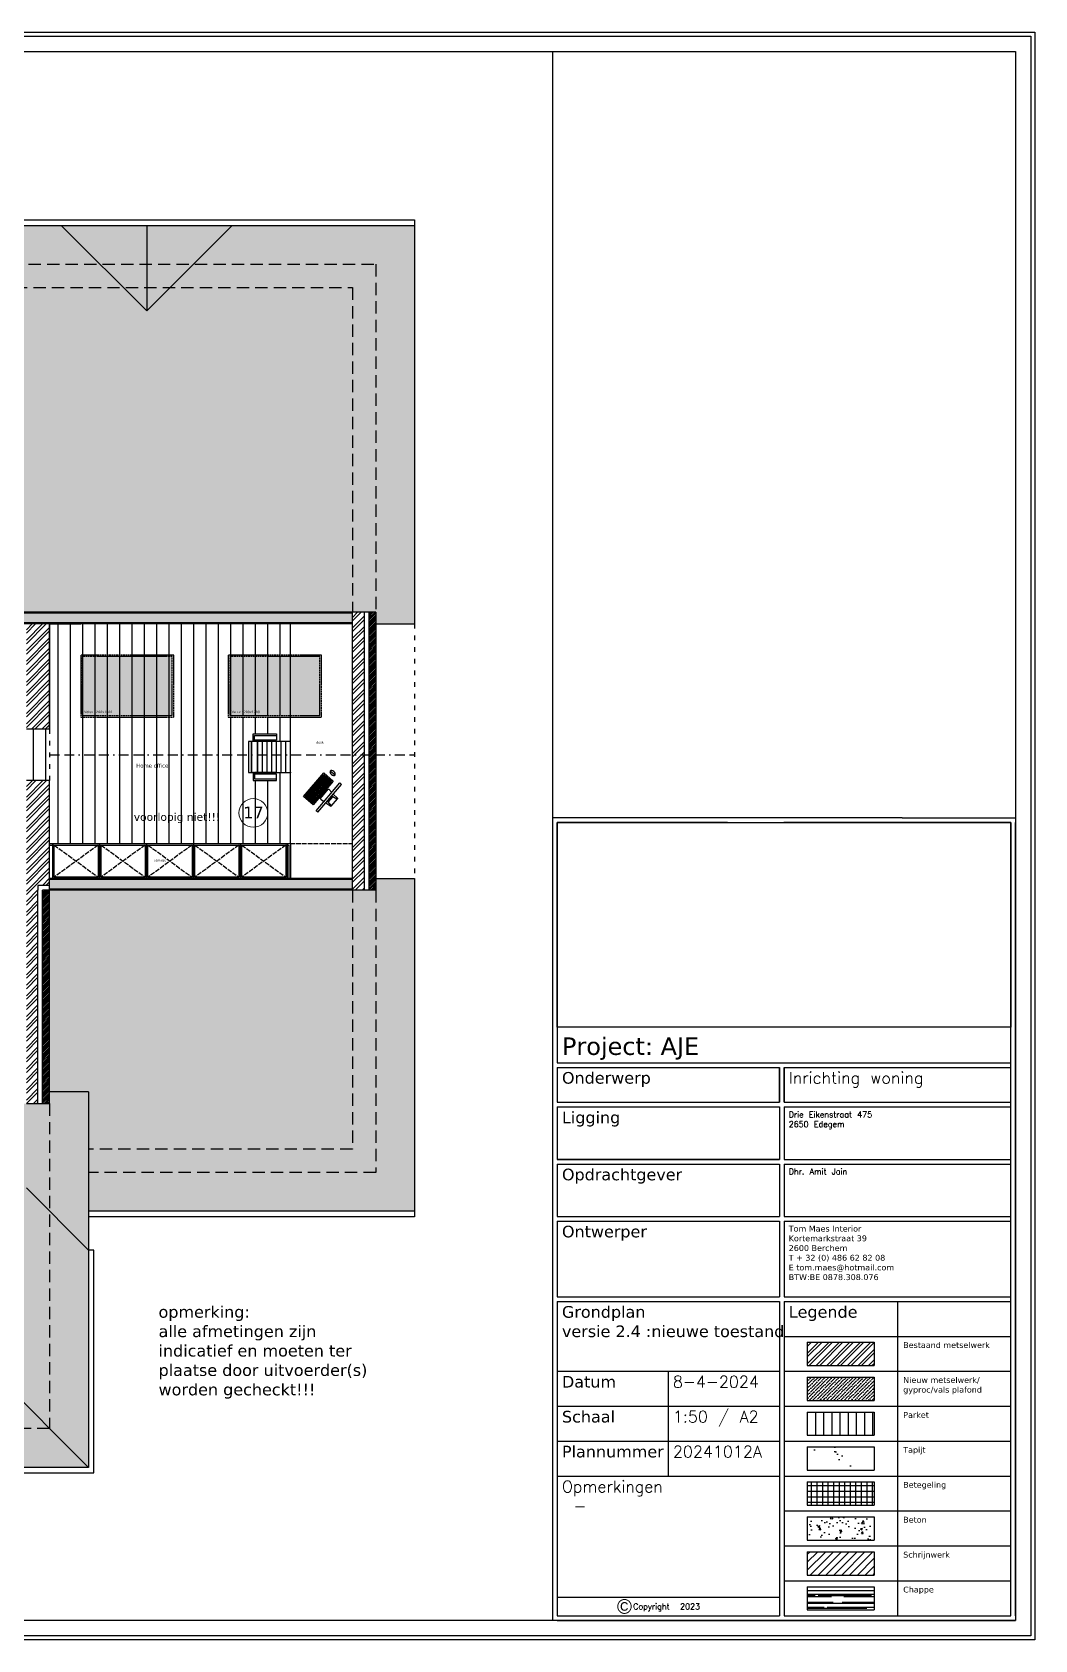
# Model space of a CAD drawing. Header units: millimetres. Extents: x -153917 to -31303, y -39726 to 31262.
# Drawn here: x -138765 to -125852, y -12586 to 8125 of the extents above; entities that cross this region are included whole.
import ezdxf

# ---------------------------------------------------------------- set-up
doc = ezdxf.new("R2010")
doc.units = ezdxf.units.MM
doc.header["$LTSCALE"] = 5
for name, pattern in [('ACAD_ISO02W100', [15, 12, -3]), ('ACAD_ISO03W100', [30, 12, -18]), ('ACISOWELD', [3, 2, -1]), ('BORDERX2', [88.9, 25.4, -12.7, 25.4, -12.7, 0, -12.7]), ('HIDDEN', [9.525, 6.35, -3.175])]:
    doc.linetypes.add(name, pattern=pattern)
for name, color, linetype in [('invulling muren', 252, 'Continuous'), ('KADER', 7, 'Continuous'), ('Meubel', 8, 'Continuous'), ('Meubels', 8, 'Continuous'), ('muren', 7, 'Continuous'), ('ramen', 8, 'Continuous'), ('Tekst', 7, 'Continuous')]:
    doc.layers.add(name, color=color, linetype=linetype)
doc.layers.add('Nummering schrijnwerkerij', color=80, linetype='Continuous', lineweight=0)
doc.layers.add('parket', color=7, linetype='Continuous', true_color=0xe6d6b7)
doc.layers.add('Toestellen', color=7, linetype='Continuous', true_color=0x423f38)
doc.styles.add('Arial', font='txt.shx')
picture_1 = doc.add_image_def('image1.jpg', size_in_pixel=(1986, 897))
pattern_1 = [(0, (34340.32, -23464.693), (47.625, 27.4963064), [31.75, -63.5]), (120, (34340.32, -23464.693), (-47.625, 27.4963066), [31.75, -63.5]), (60, (34340.32, -23464.693), (1e-07, 54.992613), [-63.5, 31.75])]
pattern_2 = [(45, (34340.319, -23464.693), (-11.2253202, 11.2253202), [])]
pattern_3 = [(45, (34340.32, -23464.69), (-67.35192, 67.35192), []), (45, (34385.22, -23464.69), (-67.35192, 67.35192), [])]
pattern_4 = [(0, (-20296.243, 29.459), (0, 19.05), []), (90, (-20296.243, 29.459), (-19.05, 1e-15), [])]

# ---------------------------------------------------------------- blocks, each defined once
blk = doc.blocks.new('bbureaustoel1')
at = {"layer": 'Meubels'}
for p, q in [((-500, 480), (-500, 180)), ((-400, 480), (-500, 480)), ((-400, 460), (-480, 460)), ((-480, 460), (-480, 180)), ((-420, 180), (-420, 460)), ((-400, 540), (-400, 0)), ((0, 540), (-400, 540)), ((-400, 500), (0, 500)), ((-400, 495), (0, 495)), ((-400, 180), (-400, 460)), ((-400, 425), (0, 425)), ((-400, 420), (0, 420)), ((0, 0), (0, 540)), ((0, 180), (0, 480)), ((0, 480), (100, 480)), ((0, 460), (80, 460)), ((20, 180), (20, 460)), ((80, 460), (80, 180)), ((100, 480), (100, 180)), ((-400, 360), (0, 360)), ((-400, 300), (0, 300)), ((-400, 240), (0, 240)), ((-500, 180), (-420, 180)), ((-400, 180), (0, 180)), ((-400, 120), (0, 120)), ((-400, 60), (0, 60)), ((-400, 0), (0, 0)), ((100, 180), (20, 180))]:
    blk.add_line(p, q, dxfattribs=at)
for p in [(-400, 480), (-400, 420), (-400, 360), (-400, 300), (-400, 240), (-400, 180), (-400, 120), (-400, 60), (-400, 0)]:
    blk.add_point(p, dxfattribs=at)
blk = doc.blocks.new('bureaustoel')
at = {"layer": 'Meubels'}
blk.add_blockref('bbureaustoel1', (200, -540), dxfattribs=at)
blk = doc.blocks.new('computer bovenaanzicht')
at = {"layer": 'Meubel'}
h = blk.add_hatch(dxfattribs=at)
h.set_pattern_fill('NET', color=256, scale=6, style=0)
h.set_pattern_definition(pattern_4)
h.paths.add_polyline_path([(21, 25), (21, 15), (85, 15), (85, 145), (-185, 145), (-185, 15), (-129, 15), (-129, 25)])
h = blk.add_hatch(dxfattribs=at)
h.set_pattern_fill('NET', color=256, scale=6, style=0)
h.set_pattern_definition(pattern_4)
h.paths.add_polyline_path([(185, 145), (90, 145), (90, 15), (185, 15)])
for p, q in [((-235, 270), (235, 270)), ((-235, 270), (-235, 240)), ((-235, 240), (235, 240)), ((-82, 186), (-76, 240)), ((-73, 270), (-65, 345)), ((-61, 350), (61, 350)), ((-56, 346), (-45, 285)), ((-45, 278), (45, 278)), ((45, 285), (56, 346)), ((65, 345), (73, 270)), ((76, 240), (82, 186)), ((235, 270), (235, 240)), ((185, 145), (-185, 145)), ((-185, 145), (-185, 15)), ((-185, 15), (185, 15)), ((-77, 180), (77, 180)), ((-77, 160), (77, 160)), ((85, 15), (85, 145)), ((90, 15), (90, 145)), ((185, 15), (185, 145)), ((274, 116), (274, 128)), ((274, 101), (274, 48))]:
    blk.add_line(p, q, dxfattribs=at)
for points in [[(-45, 270), (45, 270), (45, 285), (-45, 285)], [(-200, 0), (200, 0), (200, 160), (-200, 160)], [(-129, 15), (21, 15), (21, 25), (-129, 25)], [(271, 101), (278, 101), (278, 116), (271, 116)], [(272, 102), (277, 102), (277, 115), (272, 115)]]:
    blk.add_lwpolyline(points, close=True, dxfattribs=at)
for centre, start, end in [((-61, 345), 17.1027, 174.1226), ((61, 345), 5.8774, 162.8973), ((-77, 185), 174.1226, 270), ((77, 185), 270, 5.8774)]:
    blk.add_arc(centre, 5, start, end, dxfattribs=at)
blk.add_ellipse((274, 88), major_axis=(0, 40), ratio=0.625, dxfattribs=at)

msp = doc.modelspace()

# ---------------------------------------------------------------- hatches: boundary and pattern name
at = {"layer": 'invulling muren', "transparency": 33554477}
h = msp.add_hatch(color=256, dxfattribs=at)
h.dxf.hatch_style = 1
h.paths.add_polyline_path([(-134640.121, 4835.315), (-136990.121, 4835.315), (-137290.121, 4535.315), (-137590.121, 4835.315), (-139940.121, 4835.315), (-139940.121, 1635.315), (-151240.121, 1635.315), (-151240.121, 651.315), (-150640.121, 651.315), (-150640.121, 801.315), (-150400.121, 801.315), (-150370.121, 801.315), (-147077.121, 801.315), (-147077.121, 651.315), (-144413.121, 651.315), (-144413.121, 801.315), (-144323.121, 801.315), (-144293.121, 801.315), (-140413.121, 801.315), (-140413.121, 651.315), (-134640.121, 651.315)], flags=17)
h.paths.add_polyline_path([(-137290.121, 4835.315), (-137590.121, 4835.315), (-137290.121, 4535.315)], flags=16)
h.paths.add_polyline_path([(-136990.121, 4835.315), (-137290.121, 4835.315), (-137290.121, 4535.315)], flags=16)
h.paths.add_polyline_path([(-140240.121, 5135.315), (-134340.121, 5135.315), (-134340.121, 651.315), (-134340.121, 501.315), (-133840.121, 501.315), (-133840.121, 5635.315), (-140740.121, 5635.315), (-140740.121, 2435.315), (-152040.121, 2435.315), (-152040.121, 501.315), (-151540.121, 501.315), (-151540.121, 651.315), (-151540.121, 1935.315), (-150490.121, 1935.315), (-140240.121, 1935.315)])
h.paths.add_polyline_path([(-139940.121, 4835.315), (-134640.121, 4835.315), (-134640.121, 651.315), (-134340.121, 651.315), (-134340.121, 5135.315), (-140240.121, 5135.315), (-140240.121, 1935.315), (-150490.121, 1935.315), (-151540.121, 1935.315), (-151540.121, 651.315), (-151240.121, 651.315), (-151240.121, 1635.315), (-139940.121, 1635.315)], flags=17)
h.paths.add_polyline_path([(-134640.121, -2928.685), (-138540.121, -2928.685), (-138540.121, -5526.685), (-138040.121, -5526.685), (-138040.121, -6264.685), (-134640.121, -6264.685)])
h.paths.add_polyline_path([(-134340.121, -2928.685), (-134640.121, -2928.685), (-134640.121, -6264.685), (-138040.121, -6264.685), (-138040.121, -6564.685), (-134340.121, -6564.685)], flags=17)
h.paths.add_polyline_path([(-133840.121, -2778.685), (-134340.121, -2778.685), (-134340.121, -2928.685), (-134340.121, -6564.685), (-138040.121, -6564.685), (-138040.121, -7064.685), (-133840.121, -7064.685)])
h.paths.add_polyline_path([(-138840.121, -6764.685), (-139833.121, -5771.685), (-139833.121, -8434.685), (-139833.121, -8571.685), (-138840.121, -9564.685)])
h.paths.add_polyline_path([(-138840.121, -5676.685), (-139833.121, -5676.685), (-139833.121, -5771.685), (-138840.121, -6764.685)])
h.paths.add_polyline_path([(-138540.121, -5676.685), (-138840.121, -5676.685), (-138840.121, -6764.685), (-138540.121, -7064.685)])
h.paths.add_polyline_path([(-138040.121, -5526.685), (-138540.121, -5526.685), (-138540.121, -5676.685), (-138540.121, -7064.685), (-138040.121, -7564.685)])
h.paths.add_polyline_path([(-138540.121, -7064.685), (-138840.121, -6764.685), (-138840.121, -9564.685), (-138540.121, -9864.685)])
h.paths.add_polyline_path([(-138040.121, -7564.685), (-138540.121, -7064.685), (-138540.121, -9864.685), (-138040.121, -10364.685)])
h.paths.add_polyline_path([(-139833.121, -8571.685), (-139833.121, -8584.685), (-139983.121, -8584.685), (-141990.121, -8584.685), (-143997.121, -8584.685), (-144147.121, -8584.685), (-144147.121, -8571.685), (-145140.121, -9564.685), (-138840.121, -9564.685)])
h.paths.add_polyline_path([(-138840.121, -9564.685), (-145140.121, -9564.685), (-145440.121, -9864.685), (-138540.121, -9864.685)])
h.paths.add_polyline_path([(-138540.121, -9864.685), (-145440.121, -9864.685), (-145940.121, -10364.685), (-138040.121, -10364.685)])
h.paths.add_polyline_path([(-145440.121, -7064.685), (-145940.121, -7564.685), (-145940.121, -10364.685), (-145440.121, -9864.685)])
h.paths.add_polyline_path([(-145140.121, -6764.685), (-145440.121, -7064.685), (-145440.121, -9864.685), (-145140.121, -9564.685)])
h.paths.add_polyline_path([(-144147.121, -5771.685), (-145140.121, -6764.685), (-145140.121, -9564.685), (-144147.121, -8571.685), (-144147.121, -8434.685)])
h.paths.add_polyline_path([(-144147.121, -5771.685), (-144147.121, -5676.685), (-146290.121, -5676.685), (-146440.121, -5676.685), (-151240.121, -5676.685), (-151240.121, -6764.685), (-145140.121, -6764.685)])
h.paths.add_polyline_path([(-151540.121, -5676.685), (-151540.121, -5526.685), (-152040.121, -5526.685), (-152040.121, -7564.685), (-145940.121, -7564.685), (-145440.121, -7064.685), (-151540.121, -7064.685)])
h.paths.add_polyline_path([(-151240.121, -5676.685), (-151540.121, -5676.685), (-151540.121, -7064.685), (-145440.121, -7064.685), (-145140.121, -6764.685), (-151240.121, -6764.685)])
at = {"layer": 'invulling muren'}
h = msp.add_hatch(dxfattribs=at)
h.set_pattern_fill('HONEY', color=256, scale=10)
h.set_pattern_definition(pattern_1)
h.paths.add_polyline_path([(-140413.121, 638.815), (-140413.121, 513.815), (-134640.121, 513.815), (-134640.121, 638.815)])
h.paths.add_polyline_path([(-147077.121, 638.815), (-147077.121, 513.815), (-144413.121, 513.815), (-144413.121, 638.815)])
h.paths.add_polyline_path([(-150640.121, 513.815), (-150640.121, 638.815), (-151240.121, 638.815), (-151240.121, 513.815)])
h = msp.add_hatch(dxfattribs=at)
h.set_pattern_fill('ANSI32', color=256, scale=10)
h.set_pattern_definition(pattern_3)
h.paths.add_polyline_path([(-134640.121, -2928.685), (-134490.121, -2928.685), (-134490.121, 651.315), (-134640.121, 651.315)])
h = msp.add_hatch(dxfattribs=at)
h.set_pattern_fill('ANSI31', color=256, scale=5)
h.set_pattern_definition(pattern_2)
h.paths.add_polyline_path([(-134340.121, 651.315), (-134430.121, 651.315), (-134430.121, -2928.685), (-134340.121, -2928.685)])
h = msp.add_hatch(dxfattribs=at)
h.set_pattern_fill('ANSI32', color=256, scale=10)
h.set_pattern_definition(pattern_3)
h.paths.add_polyline_path([(-138540.121, 501.315), (-138840.121, 501.315), (-138840.121, -855.685), (-138540.121, -855.685)])
h = msp.add_hatch(dxfattribs=at)
h.set_pattern_fill('ANSI32', color=256, scale=10)
h.set_pattern_definition(pattern_3)
h.paths.add_polyline_path([(-138840.121, -4673.685), (-138840.121, -4784.685), (-138840.121, -5676.685), (-138690.121, -5676.685), (-138690.121, -2928.685), (-138690.121, -2868.685), (-138630.121, -2868.685), (-138540.121, -2868.685), (-138540.121, -2778.685), (-138540.121, -1515.685), (-138840.121, -1515.685)])
h = msp.add_hatch(dxfattribs=at)
h.set_pattern_fill('HONEY', color=256, scale=10)
h.set_pattern_definition(pattern_1)
h.paths.add_polyline_path([(-138540.121, -2791.185), (-138540.121, -2916.185), (-134640.121, -2916.185), (-134640.121, -2791.185)])
h = msp.add_hatch(dxfattribs=at)
h.set_pattern_fill('ANSI31', color=256, scale=5)
h.set_pattern_definition(pattern_2)
h.paths.add_polyline_path([(-138540.121, -2928.685), (-138630.121, -2928.685), (-138630.121, -5676.685), (-138540.121, -5676.685)])
h = msp.add_hatch(dxfattribs=at)
h.set_pattern_fill('ANSI32', color=256, scale=10)
h.paths.add_polyline_path([(-127922.43, -9050.948), (-127922.43, -8750.948), (-128782.43, -8750.948), (-128782.43, -9050.948)])
h = msp.add_hatch(dxfattribs=at)
h.set_pattern_fill('ANSI36', color=1, scale=10)
h.paths.add_polyline_path([(-127922.43, -9200.948), (-128782.43, -9200.948), (-128782.43, -9500.948), (-127922.43, -9500.948)])
at = {"layer": 'parket'}
h = msp.add_hatch(dxfattribs=at)
h.set_pattern_fill('LINE', color=256, scale=50, angle=90)
h.paths.add_polyline_path([(-135440.121, 81.315), (-136220.121, 81.315), (-136220.121, -678.685), (-135440.121, -678.685)], flags=17)
h.paths.add_polyline_path([(-136960.121, 81.315), (-138120.121, 81.315), (-138120.121, -678.685), (-136960.121, -678.685)], flags=16)
h.paths.add_polyline_path([(-135440.121, 501.315), (-138540.121, 501.315), (-138540.121, -855.685), (-138540.121, -1185.685), (-135980.121, -1185.685), (-135980.121, -1014.421), (-135920.121, -1014.421), (-135920.121, -914.421), (-135620.121, -914.421), (-135620.121, -994.421), (-135900.121, -994.421), (-135900.121, -1014.421), (-135620.121, -1014.421), (-135440.121, -1014.421), (-135440.121, -698.685), (-136240.121, -698.685), (-136240.121, 101.315), (-135440.121, 101.315)])
h.paths.add_polyline_path([(-136960.121, 81.315), (-136960.121, -678.685), (-138120.121, -678.685), (-138120.121, 81.315)], flags=16)
h.paths.add_polyline_path([(-145414.387, -2564.685), (-151210.121, -2564.685), (-151210.121, -2944.685), (-151210.121, -2974.685), (-151240.121, -2974.685), (-151240.121, -4926.685), (-146440.121, -4926.685), (-146440.121, -3064.685), (-144700.121, -3064.685), (-144700.121, -2981.685), (-144700.121, -2946.685), (-145510.121, -2946.685, -0.123398157)])
h.paths.add_polyline_path([(-149340.121, -3064.685), (-148340.121, -3064.685), (-147340.121, -3064.685), (-147340.121, -3664.685), (-148340.121, -3664.685), (-149340.121, -3664.685), (-150340.121, -3664.685), (-150340.121, -3064.685)], flags=0)
h.paths.add_polyline_path([(-147340.121, -3064.685), (-147340.121, -3664.685), (-150340.121, -3664.685), (-150340.121, -3064.685)], flags=16)
h.paths.add_polyline_path([(-149358.121, -3082.685), (-149358.121, -3646.685), (-150322.121, -3646.685), (-150322.121, -3082.685)], flags=0)
h.paths.add_polyline_path([(-149322.121, -3082.685), (-148358.121, -3082.685), (-148358.121, -3646.685), (-149322.121, -3646.685)], flags=0)
h.paths.add_polyline_path([(-148322.121, -3082.685), (-147358.121, -3082.685), (-147358.121, -3646.685), (-148322.121, -3646.685)], flags=0)
h.paths.add_polyline_path([(-144700.121, -2136.685, 0.276673728), (-145414.387, -2564.685), (-144700.121, -2564.685)])
h.paths.add_polyline_path([(-144700.121, -2564.685), (-145414.387, -2564.685, 0.123398157), (-145510.121, -2946.685), (-144700.121, -2946.685)])
h.paths.add_polyline_path([(-144835.121, -1915.685), (-144845.121, -1915.685), (-144845.121, -1895.685), (-145585.121, -1895.685), (-145585.121, -1915.685), (-145595.121, -1915.685), (-145595.121, -1955.685), (-144835.121, -1955.685)])
h.paths.add_polyline_path([(-144413.121, -2136.685), (-144640.121, -2136.685), (-144640.121, -2146.685), (-144660.121, -2146.685), (-144660.121, -2564.685), (-144413.121, -2564.685)])
h.paths.add_polyline_path([(-144413.121, -2564.685), (-144660.121, -2564.685), (-144660.121, -2936.685), (-144640.121, -2936.685), (-144640.121, -2946.685), (-144413.121, -2946.685)])
h.paths.add_polyline_path([(-142143.121, -3214.685), (-142243.121, -3214.685), (-142253.121, -3214.685), (-142278.121, -3214.685), (-143088.121, -3214.685), (-143123.121, -3214.685), (-143390.121, -3214.685), (-143390.121, -4114.685), (-143390.121, -4634.685), (-143123.121, -4634.685), (-143113.121, -4634.685), (-143088.121, -4634.685), (-143010.121, -4634.685), (-142143.121, -3767.685)])
h.paths.add_polyline_path([(-142278.121, -3124.685), (-142288.121, -3124.685), (-142288.121, -3104.685), (-143078.121, -3104.685), (-143078.121, -3124.685), (-143088.121, -3124.685), (-143088.121, -3214.685), (-142278.121, -3214.685)])
h.paths.add_polyline_path([(-142143.121, -3767.685), (-143010.121, -4634.685), (-142278.121, -4634.685), (-142243.121, -4634.685), (-142143.121, -4634.685)], flags=17)
h.paths.add_polyline_path([(-142278.121, -4634.685), (-143010.121, -4634.685), (-143088.121, -4712.685), (-143088.121, -4724.685), (-143078.121, -4724.685), (-143078.121, -4744.685), (-142288.121, -4744.685), (-142288.121, -4724.685), (-142278.121, -4724.685)])
h.paths.add_polyline_path([(-141113.121, 51.315), (-144413.121, 51.315), (-144413.121, -1255.685), (-144158.851, -1255.685, -0.644858905), (-143502.99, -1255.685), (-141113.121, -1255.685)])
h.paths.add_polyline_path([(-144043.403, -463.39, -1), (-143323.403, -463.39, -1)], flags=16)
h.paths.add_polyline_path([(-143074.596, -701.664, -2.472066162), (-143074.596, -1118.826, -0.531845516), (-143383.971, -910.245, -0.531845516)], flags=16)
h.paths.add_polyline_path([(-138840.121, -1515.685), (-138840.121, -855.685), (-138840.121, 51.315), (-138880.121, 51.315), (-139280.121, 51.315), (-141113.121, 51.315), (-141113.121, -1255.685), (-143502.99, -1255.685, -0.106725245), (-143470.92, -1404.216, -1), (-144190.92, -1404.216, -0.106725245), (-144158.851, -1255.685), (-144413.121, -1255.685), (-144413.121, -2101.685), (-144413.121, -2111.685), (-144413.121, -2136.685), (-144413.121, -2564.685), (-143088.121, -2564.685), (-143088.121, -2254.685, -0.230325645), (-142450.861, -2564.685), (-141339.121, -2564.685), (-141339.121, -2493.685), (-139459.121, -2493.685), (-139459.121, -2564.685), (-138840.121, -2564.685)])
h.paths.add_polyline_path([(-141339.121, -1893.685), (-139459.121, -1893.685), (-139459.121, -2393.685), (-141339.121, -2393.685)], flags=16)
h.paths.add_polyline_path([(-143088.121, -2564.685), (-144413.121, -2564.685), (-144413.121, -2946.685), (-144413.121, -2981.685), (-144413.121, -3064.685), (-143123.121, -3064.685), (-143113.121, -3064.685), (-143088.121, -3064.685)])
h.paths.add_polyline_path([(-143088.121, -2254.685), (-143088.121, -2564.685), (-142450.861, -2564.685, 0.230325645)])
h.paths.add_polyline_path([(-142450.861, -2564.685), (-143088.121, -2564.685), (-143088.121, -3064.685), (-142278.121, -3064.685, 0.167872234)])
h.paths.add_polyline_path([(-141339.121, -2564.685), (-142450.861, -2564.685, -0.167872234), (-142278.121, -3064.685), (-142243.121, -3064.685), (-141958.121, -3064.685), (-141958.121, -3646.685), (-141481.121, -4123.685), (-141339.121, -4123.685)])
h.paths.add_polyline_path([(-141958.121, -3646.685), (-141958.121, -4123.685), (-141481.121, -4123.685)], flags=17)
h.paths.add_polyline_path([(-138840.121, -2564.685), (-139459.121, -2564.685), (-139459.121, -4123.685), (-138840.121, -4123.685)])
h.paths.add_polyline_path([(-138540.121, -855.685), (-138840.121, -855.685), (-138840.121, -1515.685), (-138540.121, -1515.685)])
h.paths.add_polyline_path([(-135440.121, -1414.421), (-135900.121, -1414.421), (-135900.121, -1434.421), (-135620.121, -1434.421), (-135620.121, -1514.421), (-135920.121, -1514.421), (-135920.121, -1414.421), (-135980.121, -1414.421), (-135980.121, -1185.685), (-138540.121, -1185.685), (-138540.121, -1515.685), (-138540.121, -2328.685), (-138500.121, -2328.685), (-137896.121, -2328.685), (-137292.121, -2328.685), (-136688.121, -2328.685), (-136084.121, -2328.685), (-135480.121, -2328.685), (-135440.121, -2328.685)])
h.paths.add_polyline_path([(-138894.266, -1390.743), (-138894.266, -919.88), (-138959.413, -919.88), (-138959.413, -1390.743)], flags=24)
h.paths.add_polyline_path([(-136203.181, -665), (-135824.756, -665), (-135824.756, -599.852), (-136203.181, -599.852)], flags=24)
h.paths.add_polyline_path([(-138103.181, -665), (-137724.756, -665), (-137724.756, -599.852), (-138103.181, -599.852)], flags=8)
edge = h.paths.add_edge_path()
edge.add_line((-150740.121, -2198.813), (-150740.121, -2158.813))
edge.add_line((-150740.121, -2158.813), (-150340.121, -2158.813))
edge.add_line((-150340.121, -2158.813), (-150340.121, -2198.813))
edge.add_arc((-150350.121, -2198.813), 10, 270, 360, ccw=False)
edge.add_line((-150350.121, -2208.813), (-150730.121, -2208.813))
edge.add_arc((-150730.121, -2198.813), 10, 180, 270, ccw=False)
edge = h.paths.add_edge_path()
edge.add_line((-150328.988, -1955.685), (-150339.535, -2124.437))
edge.add_arc((-150349.516, -2123.813), 10, 270, 356.4236656, ccw=False)
edge.add_line((-150349.516, -2133.813), (-150730.727, -2133.813))
edge.add_arc((-150730.727, -2123.813), 10, 183.5763344, 270, ccw=False)
edge.add_line((-150740.707, -2124.437), (-150751.254, -1955.685))
edge.add_line((-150751.254, -1955.685), (-151240.121, -1955.685))
edge.add_line((-151240.121, -1955.685), (-151240.121, -2154.685))
edge.add_line((-151240.121, -2154.685), (-151210.121, -2154.685))
edge.add_line((-151210.121, -2154.685), (-151210.121, -2564.685))
edge.add_line((-151210.121, -2564.685), (-145414.387, -2564.685))
edge.add_arc((-144700.121, -2946.685), 810, 90, 151.8614729, ccw=False)
edge.add_line((-144700.121, -2136.685), (-144700.121, -2101.685))
edge.add_line((-144700.121, -2101.685), (-144700.121, -1955.685))
edge.add_line((-144700.121, -1955.685), (-144800.121, -1955.685))
edge.add_line((-144800.121, -1955.685), (-144835.121, -1955.685))
edge.add_line((-144835.121, -1955.685), (-145595.121, -1955.685))
edge.add_line((-145595.121, -1955.685), (-145630.121, -1955.685))
edge.add_line((-145630.121, -1955.685), (-147077.121, -1955.685))
edge.add_line((-147077.121, -1955.685), (-148225.121, -1955.685))
edge.add_line((-148225.121, -1955.685), (-148985.121, -1955.685))
edge.add_line((-148985.121, -1955.685), (-150328.988, -1955.685))
at = {"layer": 'ramen', "true_color": 0xb6d2d2, "transparency": 33554490}
h = msp.add_hatch(color=9, dxfattribs=at)
h.dxf.hatch_style = 1
h.paths.add_polyline_path([(-138120.121, 81.315), (-138120.121, -678.685), (-136960.121, -678.685), (-136960.121, 81.315)])
h = msp.add_hatch(color=9, dxfattribs=at)
h.dxf.hatch_style = 1
h.paths.add_polyline_path([(-136220.121, 81.315), (-136220.121, -678.685), (-135060.121, -678.685), (-135060.121, 81.315)])
at = {"layer": 'Tekst'}
h = msp.add_hatch(dxfattribs=at)
h.set_pattern_fill('AR-SAND', color=256, scale=7.5, style=0)
h.set_pattern_definition([(37.5, (-200948.4, -40366.35), (-12.0002, 367.0599), [0, -289.56, 0, -323.85, 0, -309.5625]), (7.5, (-200948.4, -40366.35), (337.1425, 537.6188), [0, -156.21, 0, -260.985, 0, -100.0125]), (327.5, (-201182.7, -40366.35), (593.2443, 1.0779), [0, -95.25, 0, -342.9, 0, -447.675]), (317.5, (-201182.7, -40366.35), (572.6673, 167.197), [0, -47.625, 0, -224.79, 0, -257.175])])
h.paths.add_polyline_path([(-127922.43, -10100.948), (-128782.43, -10100.948), (-128782.43, -10400.948), (-127922.43, -10400.948)])
h = msp.add_hatch(dxfattribs=at)
h.set_pattern_fill('NET', color=256, scale=22.5, style=0)
h.set_pattern_definition([(0, (-219238.56, -25601.14), (0, 71.4375), []), (90, (-219238.56, -25601.14), (-71.4375, 4e-15), [])])
h.paths.add_polyline_path([(-127922.43, -10850.948), (-127922.43, -10550.948), (-128782.43, -10550.948), (-128782.43, -10850.948)])
h = msp.add_hatch(dxfattribs=at)
h.set_pattern_fill('AR-CONC', color=256, scale=1.5, style=0)
h.set_pattern_definition([(50, (-200948.39, -40366.35), (273.277, -23.9086), [28.575, -314.325]), (355, (-200948.4, -40366.35), (-52.8642, 286.585), [22.86, -251.46]), (100.451, (-200925.6, -40368.34), (220.41375, 262.675), [24.285, -267.135]), (46.1842, (-200948.4, -40290.15), (406.6186, -63.0635), [42.8625, -471.4875]), (96.6356, (-200914.5, -40295.4), (356.1064, 371.1383), [36.4275, -400.7025]), (351.184, (-200948.4, -40290.15), (356.107, 371.1377), [34.29, -377.19]), (21, (-200910.29, -40309.2), (227.4223, -153.3983), [28.575, -314.325]), (326, (-200910.3, -40309.2), (92.703, 276.2819), [22.86, -251.46]), (71.4514, (-200891.33, -40321.98), (320.1247, 122.8843), [24.285, -267.135]), (37.5, (-200948.39, -40366.35), (4.6329, 126.83256), [0, -248.412, 0, -255.27, 0, -252.4125]), (7.5, (-200948.39, -40366.35), (100.2295, 150.27086), [0, -145.542, 0, -242.697, 0, -96.2025]), (327.5, (-201033.35, -40366.35), (203.38589, -8.59312), [0, -95.25, 0, -297.18, 0, -394.335]), (317.5, (-201071.45, -40366.35), (222.19377, 38.13974), [0, -123.825, 0, -197.358, 0, -280.035])])
h.paths.add_polyline_path([(-127922.43, -11000.948), (-128782.43, -11000.948), (-128782.43, -11300.948), (-127922.43, -11300.948)])
h = msp.add_hatch(dxfattribs=at)
h.set_pattern_fill('ANSI31', color=256, scale=22.5, style=0)
h.set_pattern_definition([(45, (-200948.386, -40816.346), (-50.51394, 50.51394), [])])
h.paths.add_polyline_path([(-128782.43, -11450.948), (-128782.43, -11750.948), (-127922.43, -11750.948), (-127922.43, -11450.948)])
h = msp.add_hatch(dxfattribs=at)
h.set_pattern_fill('AR-RROOF', color=256, scale=4.5, style=0)
h.set_pattern_definition([(0, (-219238.56, -25601.14), (251.46, 114.3), [1714.5, -228.6, 571.5, -114.3]), (0, (-219086.54, -25543.99), (-114.3, 152.019), [342.9, -37.719, 685.8, -85.725]), (0, (-219181.41, -25503.98), (594.36, 76.581), [914.4, -160.02, 457.2, -114.3])])
h.paths.add_polyline_path([(-128782.43, -11900.948), (-128782.43, -12200.948), (-127922.43, -12200.948), (-127922.43, -11900.948)])

# ---------------------------------------------------------------- linework, layer by layer
at = {"layer": 'KADER', "linetype": 'Continuous'}
for p, q in [((-153916.537, 8125.167), (-125852.43, 8125.167)), ((-153916.537, 8125.167), (-125852.43, 8125.167)), ((-125852.43, 8125.167), (-125852.43, -12585.948)), ((-153866.537, 8075.167), (-125902.43, 8075.167)), ((-153666.537, 7875.167), (-126102.43, 7875.167)), ((-126102.43, 7875.167), (-126102.43, -12335.948)), ((-125902.43, 8075.167), (-125902.43, -12535.948)), ((-126102.43, -12335.948), (-153666.537, -12335.948)), ((-125852.43, -12585.948), (-153916.537, -12585.948)), ((-125902.43, -12535.948), (-153866.537, -12535.948))]:
    msp.add_line(p, q, dxfattribs=at)
at = {"layer": 'Meubel'}
for p, q in [((-140740.121, 5705.315), (-133840.121, 5705.315)), ((-133840.121, 5705.315), (-133840.121, 5635.315)), ((-135440.121, -2328.685), (-135440.121, 501.315)), ((-138540.121, -2778.685), (-138540.121, -2328.685)), ((-138540.121, -2328.685), (-135440.121, -2328.685)), ((-138540.121, -2328.685), (-138500.121, -2328.685)), ((-138540.121, -2346.685), (-135458.121, -2346.685)), ((-138500.121, -2328.685), (-138500.121, -2778.685)), ((-137896.121, -2328.685), (-137896.121, -2778.685)), ((-137292.121, -2328.685), (-137292.121, -2778.685)), ((-136688.121, -2328.685), (-136688.121, -2778.685)), ((-136084.121, -2328.685), (-136084.121, -2778.685)), ((-135480.121, -2778.685), (-135480.121, -2328.685)), ((-135458.121, -2346.685), (-135458.121, -2778.685)), ((-135440.121, -2328.685), (-135440.121, -2778.685)), ((-135440.121, -2778.685), (-135480.121, -2778.685)), ((-133840.121, -7134.685), (-138040.121, -7134.685)), ((-133840.121, -7064.685), (-133840.121, -7134.685)), ((-137970.121, -7564.685), (-138040.121, -7564.685)), ((-137970.121, -10434.685), (-137970.121, -7564.685)), ((-146010.121, -10434.685), (-138040.121, -10434.685)), ((-138040.121, -10434.685), (-137970.121, -10434.685))]:
    msp.add_line(p, q, dxfattribs=at)
at = {"layer": 'Meubel', "linetype": 'ACAD_ISO02W100'}
for p, q in [((-138482.121, -2346.685), (-137914.121, -2760.685)), ((-137914.121, -2346.685), (-138482.121, -2760.685)), ((-137878.121, -2346.685), (-137310.121, -2760.685)), ((-137310.121, -2346.685), (-137878.121, -2760.685)), ((-137274.121, -2346.685), (-136706.121, -2760.685)), ((-136706.121, -2346.685), (-137274.121, -2760.685)), ((-136670.121, -2346.685), (-136102.121, -2760.685)), ((-136102.121, -2346.685), (-136670.121, -2760.685)), ((-136066.121, -2346.685), (-135498.121, -2760.685)), ((-135498.121, -2346.685), (-136066.121, -2760.685)), ((-135440.121, -2328.685), (-134640.121, -2328.685))]:
    msp.add_line(p, q, dxfattribs=at)
at = {"layer": 'Meubel'}
for points in [[(-138500.121, -2328.685), (-137896.121, -2328.685), (-137896.121, -2778.685), (-138500.121, -2778.685)], [(-138482.121, -2346.685), (-137914.121, -2346.685), (-137914.121, -2760.685), (-138482.121, -2760.685)], [(-137896.121, -2328.685), (-137292.121, -2328.685), (-137292.121, -2778.685), (-137896.121, -2778.685)], [(-137878.121, -2346.685), (-137310.121, -2346.685), (-137310.121, -2760.685), (-137878.121, -2760.685)], [(-137292.121, -2328.685), (-136688.121, -2328.685), (-136688.121, -2778.685), (-137292.121, -2778.685)], [(-137274.121, -2346.685), (-136706.121, -2346.685), (-136706.121, -2760.685), (-137274.121, -2760.685)], [(-136688.121, -2328.685), (-136084.121, -2328.685), (-136084.121, -2778.685), (-136688.121, -2778.685)], [(-136670.121, -2346.685), (-136102.121, -2346.685), (-136102.121, -2760.685), (-136670.121, -2760.685)], [(-136084.121, -2328.685), (-135480.121, -2328.685), (-135480.121, -2778.685), (-136084.121, -2778.685)], [(-136066.121, -2346.685), (-135498.121, -2346.685), (-135498.121, -2760.685), (-136066.121, -2760.685)]]:
    msp.add_lwpolyline(points, close=True, dxfattribs=at)
at = {"layer": 'muren', "linetype": 'HIDDEN', "ltscale": 5}
for p, q in [((-140240.121, 5135.315), (-134340.121, 5135.315)), ((-134340.121, 5135.315), (-134340.121, 651.315)), ((-139940.121, 4835.315), (-134640.121, 4835.315)), ((-134640.121, 4835.315), (-134640.121, 651.315)), ((-134640.121, -2928.685), (-134640.121, -6264.685)), ((-134340.121, -2928.685), (-134340.121, -6564.685)), ((-138540.121, -5676.685), (-138540.121, -9864.685)), ((-134640.121, -6264.685), (-138040.121, -6264.685)), ((-134340.121, -6564.685), (-138040.121, -6564.685)), ((-138540.121, -9864.685), (-145440.121, -9864.685))]:
    msp.add_line(p, q, dxfattribs=at)
at = {"layer": 'muren'}
for p, q in [((-134340.121, 651.315), (-140413.121, 651.315)), ((-134640.121, 638.815), (-140413.121, 638.815)), ((-134640.121, -2928.685), (-134640.121, 651.315)), ((-134490.121, 651.315), (-134490.121, -2928.685)), ((-134430.121, 651.315), (-134430.121, -2928.685)), ((-134340.121, 651.315), (-134340.121, -2928.685)), ((-134640.121, 501.315), (-140503.121, 501.315)), ((-134640.121, 513.815), (-140413.121, 513.815)), ((-138540.121, -855.685), (-138540.121, 501.315)), ((-138540.121, 501.315), (-138540.121, -855.685)), ((-138540.121, -855.685), (-138840.121, -855.685)), ((-138540.121, -1515.685), (-138840.121, -1515.685)), ((-138540.121, -1878.685), (-138540.121, -1515.685)), ((-138540.121, -2778.685), (-138540.121, -1515.685)), ((-138630.121, -2868.685), (-138690.121, -2868.685)), ((-138690.121, -2868.685), (-138690.121, -2928.685)), ((-138540.121, -2868.685), (-138630.121, -2868.685)), ((-134640.121, -2778.685), (-138540.121, -2778.685)), ((-138540.121, -5676.685), (-138540.121, -2778.685)), ((-134640.121, -2791.185), (-138540.121, -2791.185)), ((-138690.121, -5676.685), (-138690.121, -2928.685)), ((-138630.121, -5676.685), (-138630.121, -2928.685)), ((-138540.121, -2928.685), (-138630.121, -2928.685)), ((-134640.121, -2916.185), (-138540.121, -2916.185)), ((-134340.121, -2928.685), (-138540.121, -2928.685)), ((-138840.121, -5676.685), (-138540.121, -5676.685))]:
    msp.add_line(p, q, dxfattribs=at)
at = {"layer": 'muren', "linetype": 'ACAD_ISO03W100'}
for p, q in [((-133840.121, 501.315), (-133840.121, -2778.685)), ((-138540.121, -855.685), (-138540.121, -1515.685))]:
    msp.add_line(p, q, dxfattribs=at)
at = {"layer": 'muren', "color": 6, "linetype": 'BORDERX2'}
msp.add_line((-138540.121, -1185.685), (-133840.121, -1185.685), dxfattribs=at)
at = {"layer": 'muren', "linetype": 'Continuous'}
msp.add_lwpolyline([(-126162.43, -12275.948), (-126162.43, -2054.785)], dxfattribs=at)
at = {"layer": 'Nummering schrijnwerkerij'}
msp.add_circle((-135916.972, -1932.696), 184.725, dxfattribs=at)
at = {"layer": 'parket'}
for p, q in [((-128677.43, -9650.948), (-128677.43, -9950.948)), ((-128572.43, -9650.948), (-128572.43, -9950.948)), ((-128467.43, -9650.948), (-128467.43, -9950.948)), ((-128362.43, -9650.948), (-128362.43, -9950.948)), ((-128257.43, -9650.948), (-128257.43, -9950.948)), ((-128152.43, -9650.948), (-128152.43, -9950.948)), ((-128047.43, -9650.948), (-128047.43, -9950.948)), ((-127942.43, -9650.948), (-127942.43, -9950.948))]:
    msp.add_line(p, q, dxfattribs=at)
at = {"layer": 'ramen'}
for p, q in [((-138540.121, 501.315), (-138140.121, 501.315)), ((-134640.121, 501.315), (-135040.121, 501.315))]:
    msp.add_line(p, q, dxfattribs=at)
at = {"layer": 'ramen', "linetype": 'ACISOWELD'}
for points in [[(-138140.121, -698.685), (-136940.121, -698.685), (-136940.121, 101.315), (-138140.121, 101.315)], [(-138120.121, -678.685), (-136960.121, -678.685), (-136960.121, 81.315), (-138120.121, 81.315)], [(-136240.121, -698.685), (-135040.121, -698.685), (-135040.121, 101.315), (-136240.121, 101.315)], [(-136220.121, -678.685), (-135060.121, -678.685), (-135060.121, 81.315), (-136220.121, 81.315)]]:
    msp.add_lwpolyline(points, close=True, dxfattribs=at)
at = {"layer": 'Tekst'}
for p, q in [((-132062.43, 7875.167), (-132062.43, -12335.948)), ((-127562.43, -1994.785), (-132062.43, -1994.785)), ((-132002.43, -2054.785), (-132002.43, -5150.948)), ((-129812.43, -2054.785), (-132002.43, -2054.785)), ((-129812.43, -2054.785), (-129082.43, -2054.785)), ((-127622.43, -2054.785), (-129082.43, -2054.785)), ((-126162.43, -2054.785), (-127622.43, -2054.785)), ((-127562.43, -1994.785), (-126102.43, -1994.785)), ((-126162.43, -5150.948), (-126162.43, -2054.785)), ((-126102.43, -12275.948), (-126102.43, -2054.785)), ((-126102.43, -5210.948), (-126102.43, -3710.948)), ((-132002.43, -5150.948), (-129812.43, -5150.948)), ((-129812.43, -5150.948), (-129082.43, -5150.948)), ((-129082.43, -5150.948), (-127622.43, -5150.948)), ((-127622.43, -5150.948), (-126162.43, -5150.948)), ((-132002.43, -5210.948), (-129142.43, -5210.948)), ((-132002.43, -5210.948), (-132002.43, -5660.948)), ((-129142.43, -5210.948), (-129142.43, -5660.948)), ((-129142.43, -5660.948), (-129142.43, -5210.948)), ((-129082.43, -5210.948), (-129082.43, -5660.948)), ((-129082.43, -5660.948), (-129082.43, -5210.948)), ((-129082.43, -5210.948), (-127562.43, -5210.948)), ((-127562.43, -5210.948), (-126162.43, -5210.948)), ((-126162.43, -5660.948), (-126162.43, -5210.948)), ((-132002.43, -5660.948), (-129142.43, -5660.948)), ((-132002.43, -5720.948), (-129142.43, -5720.948)), ((-132002.43, -5720.948), (-132002.43, -6395.948)), ((-129142.43, -5720.948), (-129142.43, -6395.948)), ((-129142.43, -5780.948), (-129142.43, -6395.948)), ((-129082.43, -5660.948), (-126162.43, -5660.948)), ((-129082.43, -5720.948), (-129082.43, -6395.948)), ((-129082.43, -5720.948), (-126162.43, -5720.948)), ((-129082.43, -5780.948), (-129082.43, -6395.948)), ((-126162.43, -6395.948), (-126162.43, -5720.948)), ((-129142.43, -6395.948), (-132002.43, -6395.948)), ((-132002.43, -6395.948), (-129142.43, -6395.948)), ((-129082.43, -6395.948), (-126162.43, -6395.948)), ((-129082.43, -6395.948), (-126162.43, -6395.948)), ((-132002.43, -6455.948), (-129142.43, -6455.948)), ((-132002.43, -6455.948), (-132002.43, -7130.948)), ((-129142.43, -6455.948), (-129142.43, -7130.948)), ((-129082.43, -6455.948), (-129082.43, -7130.948)), ((-129082.43, -6455.948), (-126162.43, -6455.948)), ((-126162.43, -7130.948), (-126162.43, -6455.948)), ((-132002.43, -7130.948), (-129142.43, -7130.948)), ((-132002.43, -7130.948), (-129142.43, -7130.948)), ((-132002.43, -7190.948), (-129142.43, -7190.948)), ((-132002.43, -7190.948), (-132002.43, -8165.948)), ((-129142.43, -7190.948), (-129142.43, -8165.948)), ((-129082.43, -7130.948), (-126162.43, -7130.948)), ((-129082.43, -7130.948), (-126162.43, -7130.948)), ((-129082.43, -7190.948), (-129082.43, -8165.948)), ((-129082.43, -7190.948), (-126162.43, -7190.948)), ((-126162.43, -8165.948), (-126162.43, -7190.948)), ((-132002.43, -8165.948), (-129142.43, -8165.948)), ((-132002.43, -8165.948), (-129142.43, -8165.948)), ((-132002.43, -8225.948), (-129142.43, -8225.948)), ((-132002.43, -8225.948), (-132002.43, -12275.948)), ((-129142.43, -8225.948), (-129142.43, -12275.948)), ((-129082.43, -8165.948), (-126162.43, -8165.948)), ((-129082.43, -8165.948), (-126162.43, -8165.948)), ((-129082.43, -8225.948), (-129082.43, -12275.948)), ((-129082.43, -8225.948), (-126162.43, -8225.948)), ((-127622.43, -8225.948), (-127622.43, -12275.948)), ((-126162.43, -12275.948), (-126162.43, -8225.948)), ((-129082.43, -8675.948), (-126162.43, -8675.948)), ((-128782.43, -8750.948), (-127922.43, -8750.948)), ((-128782.43, -8750.948), (-128782.43, -9050.948)), ((-127922.43, -8750.948), (-127922.43, -9050.948)), ((-128782.43, -9050.948), (-127922.43, -9050.948)), ((-132002.43, -9125.948), (-129142.43, -9125.948)), ((-130572.43, -9125.948), (-130572.43, -10475.948)), ((-129082.43, -9125.948), (-126162.43, -9125.948)), ((-128782.43, -9200.948), (-128782.43, -9500.948)), ((-128782.43, -9200.948), (-127922.43, -9200.948)), ((-127922.43, -9200.948), (-127922.43, -9500.948)), ((-128782.43, -9500.948), (-127922.43, -9500.948)), ((-132002.43, -9575.948), (-129142.43, -9575.948)), ((-129082.43, -9575.948), (-126162.43, -9575.948)), ((-128782.43, -9650.948), (-128782.43, -9950.948)), ((-128782.43, -9650.948), (-127922.43, -9650.948)), ((-127922.43, -9650.948), (-127922.43, -9950.948)), ((-132002.43, -10025.948), (-129142.43, -10025.948)), ((-129082.43, -10025.948), (-126162.43, -10025.948)), ((-128782.43, -9950.948), (-127922.43, -9950.948)), ((-128782.43, -10100.948), (-128782.43, -10400.948)), ((-128782.43, -10100.948), (-127922.43, -10100.948)), ((-127922.43, -10100.948), (-127922.43, -10400.948)), ((-132002.43, -10475.948), (-129142.43, -10475.948)), ((-129082.43, -10475.948), (-126162.43, -10475.948)), ((-128782.43, -10400.948), (-127922.43, -10400.948)), ((-128782.43, -10550.948), (-128782.43, -10850.948)), ((-128782.43, -10550.948), (-127922.43, -10550.948)), ((-127922.43, -10550.948), (-127922.43, -10850.948)), ((-129082.43, -10925.948), (-126162.43, -10925.948)), ((-128782.43, -10850.948), (-127922.43, -10850.948)), ((-128782.43, -11000.948), (-128782.43, -11300.948)), ((-128782.43, -11000.948), (-127922.43, -11000.948)), ((-127922.43, -11000.948), (-127922.43, -11300.948)), ((-129082.43, -11375.948), (-126162.43, -11375.948)), ((-128782.43, -11300.948), (-127922.43, -11300.948)), ((-128782.43, -11450.948), (-128782.43, -11750.948)), ((-128782.43, -11450.948), (-127922.43, -11450.948)), ((-127922.43, -11450.948), (-127922.43, -11750.948)), ((-128782.43, -11750.948), (-127922.43, -11750.948)), ((-129082.43, -11825.948), (-126162.43, -11825.948)), ((-128782.43, -11900.948), (-128782.43, -12200.948)), ((-128782.43, -11900.948), (-127922.43, -11900.948)), ((-127922.43, -11900.948), (-127922.43, -12200.948)), ((-132002.43, -12035.948), (-129142.43, -12035.948)), ((-128782.43, -12200.948), (-127922.43, -12200.948)), ((-132002.43, -12335.948), (-132062.43, -12335.948)), ((-132002.43, -12275.948), (-129142.43, -12275.948)), ((-132002.43, -12335.948), (-126162.43, -12335.948)), ((-129082.43, -12275.948), (-126162.43, -12275.948)), ((-126162.43, -12335.948), (-126102.43, -12335.948))]:
    msp.add_line(p, q, dxfattribs=at)
msp.add_lwpolyline([(-132002.43, -2054.785), (-126162.43, -2054.785), (-126162.43, -4692.489), (-132002.43, -4692.489)], close=True, dxfattribs=at)
for p in [(-130542.43, -2054.785), (-129082.43, -2054.785)]:
    msp.add_point(p, dxfattribs=at)
at = {"layer": 'Toestellen'}
for p, q in [((-137290.121, 4535.315), (-138390.121, 5635.315)), ((-137290.121, 5635.315), (-137290.121, 4835.315)), ((-137290.121, 4535.315), (-136190.121, 5635.315)), ((-137290.121, 4835.315), (-137290.121, 4535.315)), ((-134340.121, 501.315), (-133840.121, 501.315)), ((-134340.121, -2778.685), (-133840.121, -2778.685)), ((-133840.121, -2778.685), (-133840.121, -7064.685)), ((-138040.121, -5526.685), (-138540.121, -5526.685)), ((-138040.121, -5526.685), (-138040.121, -10364.685)), ((-138840.121, -6764.685), (-138040.121, -7564.685)), ((-133840.121, -7064.685), (-138040.121, -7064.685)), ((-138040.121, -10364.685), (-139983.121, -8421.685)), ((-138040.121, -10364.685), (-145940.121, -10364.685))]:
    msp.add_line(p, q, dxfattribs=at)
msp.add_lwpolyline([(-152040.121, 501.315), (-152040.121, 2435.315), (-140740.121, 2435.315), (-140740.121, 5635.315), (-133840.121, 5635.315), (-133840.121, 501.315)], dxfattribs=at)

# ---------------------------------------------------------------- block references
at = {"layer": 'Meubel', "rotation": 90}
msp.add_blockref('bureaustoel', (-135980.121, -1214.421), dxfattribs=at)
at = {"layer": 'Meubel', "xscale": -1, "rotation": 229.6252328448336}
msp.add_blockref('computer bovenaanzicht', (-135139.97, -1570.932), dxfattribs=at)

# ---------------------------------------------------------------- texts
at = {"layer": 'Nummering schrijnwerkerij', "insert": (-136046.008, -1852.517), "char_height": 150, "attachment_point": 1}
msp.add_mtext_dynamic_manual_height_columns('{\\fVerdana|b0|i0|c0|p34;17}', width=315.86058, gutter_width=12.5, heights=[0], dxfattribs=at)
at = {"layer": 'Tekst', "color": 4, "char_height": 30, "attachment_point": 1}
for insert in [(-138095.157, -617.486), (-136195.157, -617.486)]:
    msp.add_mtext_dynamic_manual_height_columns('{\\fVerdana|b0|i0|c0|p34;Velux 1200x1200}', width=513.71165, gutter_width=12.5, heights=[0], dxfattribs=dict(at, insert=insert))
at = {"layer": 'Tekst', "char_height": 30, "attachment_point": 1}
for s, insert in [('{\\fVerdana|b0|i0|c0|p34;desk}', (-135107.74, -1009.946)), ('{\\fVerdana|b0|i0|c0|p34;storage}', (-137196.043, -2526.279))]:
    msp.add_mtext_dynamic_manual_height_columns(s, width=513.71165, gutter_width=12.5, heights=[0], dxfattribs=dict(at, insert=insert))
at = {"layer": 'Tekst'}
for s, insert, char_height, width, attachment_point in [('{\\fVerdana|b0|i0|c0|p34;Home office}', (-137011.234, -1298.933), 50, 1582.58803, 3), ('{\\fVerdana|b0|i0|c0|p34;Onderwerp}', (-131942.43, -5270.948), 150, 2800, 1), ('{\\fVerdana|b0|i0|c0|p34;Ligging}', (-131942.43, -5780.948), 150, 2800, 1), ('{\\fVerdana|b0|i0|c0|p34;Opdrachtgever}', (-131942.43, -6515.948), 150, 2800, 1), ('{\\fVerdana|b0|i0|c0|p34;Ontwerper}', (-131942.43, -7250.948), 150, 2800, 1), ('{\\fVerdana|b0|i0|c0|p34;Tom Maes Interior\\PKortemarkstraat 39\\P2600 Berchem\\PT + 32 (0) 486 62 82 08\\PE tom.maes@hotmail.com\\PBTW:BE 0878.308.076}', (-129022.43, -7250.948), 75, 2860, 1), ('{\\fVerdana|b0|i0|c0|p34;Legende}', (-129022.43, -8285.948), 150, 2860, 1), ('{\\fVerdana|b0|i0|c0|p34;Bestaand metselwerk}', (-127547.43, -8750.948), 75, 1385, 1), ('{\\fVerdana|b0|i0|c0|p34;Datum}', (-131942.43, -9185.948), 150, 1370, 1), ('{\\fVerdana|b0|i0|c0|p34;Nieuw metselwerk/\\Pgyproc/vals plafond}', (-127547.43, -9200.948), 75, 1385, 1), ('{\\fVerdana|b0|i0|c0|p34;Schaal}', (-131942.43, -9635.948), 150, 1370, 1), ('{\\fVerdana|b0|i0|c0|p34;Parket}', (-127547.43, -9650.948), 75, 1385, 1), ('{\\fVerdana|b0|i0|c0|p34;Plannummer}', (-131942.43, -10085.948), 150, 1370, 1), ('{\\fVerdana|b0|i0|c0|p34;Tapijt}', (-127547.43, -10100.948), 75, 1385, 1), ('{\\fVerdana|b0|i0|c0|p34;Betegeling}', (-127547.43, -10550.948), 75, 1385, 1), ('{\\fVerdana|b0|i0|c0|p34;Beton}', (-127547.43, -11000.948), 75, 1385, 1), ('{\\fVerdana|b0|i0|c0|p34;Schrijnwerk}', (-127547.43, -11450.948), 75, 1385, 1), ('{\\fVerdana|b0|i0|c0|p34;Chappe}', (-127547.43, -11900.948), 75, 1385, 1), ('{\\fArial|b0|i0|c0|p32;\\H1.25x;©}', (-131233.691, -12062.211), 150, 779.74152, 1)]:
    msp.add_mtext(s, dxfattribs=dict(at, insert=insert, char_height=char_height, width=width, attachment_point=attachment_point))
at = {"layer": 'Tekst', "attachment_point": 1, "style": 'Arial'}
for s, insert, char_height, width in [('{\\fVerdana|b0|i0|c0|p34;\\C1;voorlopig niet!!!}', (-137456.426, -1935.016), 100, 2800), ('Inrichting woning', (-129022.43, -5270.948), 150, 2860), ('Drie Eikenstraat 475\\P2650 Edegem', (-129022.43, -5780.948), 75, 2860), ('Dhr. Amit Jain', (-129022.43, -6515.948), 75, 2860), ('{\\fVerdana|b0|i0|c0|p34;\\C1;opmerking:\\Palle afmetingen zijn indicatief en moeten ter plaatse door uitvoerder(s) worden gecheckt!!!}', (-137137.416, -8285.948), 150, 2800), ('{\\fVerdana|b0|i0|c0|p34;\\C4;Grondplan \\Pversie 2.4 :nieuwe toestand}', (-131942.43, -8285.948), 150, 2800), ('8-4-2024', (-130512.43, -9185.948), 150, 1370), ('1:50 / A2', (-130512.43, -9635.948), 150, 1370), ('20241012A', (-130512.43, -10085.948), 150, 1370), ('\\A1;Opmerkingen\\P\\pxi-3,l4,t4;-^I', (-131942.43, -10535.948), 150, 2860), ('Copyright  2023', (-131024.326, -12118.121), 75, 1188.18549)]:
    msp.add_mtext(s, dxfattribs=dict(at, insert=insert, char_height=char_height, width=width))
at = {"layer": 'Tekst', "ltscale": 5, "insert": (-131942.43, -4825.592), "char_height": 225, "width": 2860, "attachment_point": 1, "style": 'Arial'}
msp.add_mtext('{\\fVerdana|b0|i0|c0|p34;Project: AJE}', dxfattribs=at)

# ---------------------------------------------------------------- pictures from other files: only their frames are drawn
at = {"layer": 'Tekst'}
image = msp.add_image(picture_1, insert=(-132002.43, -4692.489), size_in_units=(5840, 2637.704), rotation=0, dxfattribs=at)
image.dxf.flags = 7

doc.saveas('drawing.dxf')
